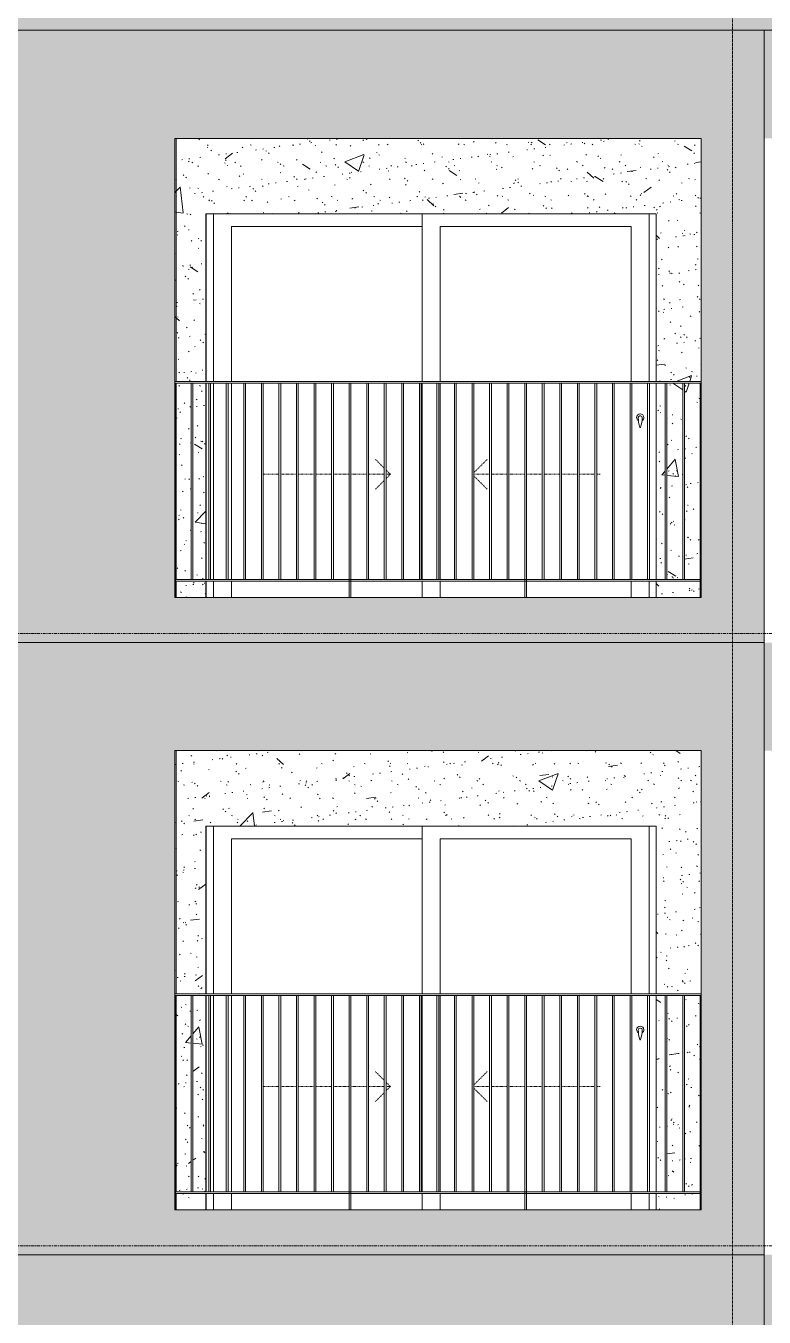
# Model space of a CAD drawing. Header units: millimetres. Extents: x 9199 to 175431, y -4466 to 35300.
# Drawn here: x 115476 to 119576, y 22203 to 29375 of the extents above; entities that cross this region are included whole.
import ezdxf

# ---------------------------------------------------------------- set-up
doc = ezdxf.new("R2010")
doc.units = ezdxf.units.MM
for name, pattern in [('Centre', [31.75, 6.35, -4.7625, 15.875, -4.7625]), ('Dash', [6, 3, -3]), ('Grid Line', [22.225, 12.7, -3.175, 3.175, -3.175])]:
    doc.linetypes.add(name, pattern=pattern)
for name, color, linetype, lineweight in [('0-2', 250, 'Continuous', 5), ('A-DOOR', 31, 'Continuous', 9), ('A-DOOR-FRAM', 31, 'Continuous', 9), ('A-DOOR-HDLN', 31, 'Dash', 18), ('A-FLOR-HRAL', 11, 'Continuous', 9), ('A-FLOR-LEVL-2', 51, 'Centre', 9), ('A-WALL', 113, 'Continuous', 9), ('A-WALL-PATT-1', 9, 'Continuous', 9), ('A-WALL-PATT-2', 111, 'Continuous', 5), ('I-WALL', 2, 'Continuous', 9), ('I-WALL-1', 7, 'Continuous', 9), ('S-GRID-1', 1, 'Grid Line', 9)]:
    doc.layers.add(name, color=color, linetype=linetype, lineweight=lineweight)
pattern_1 = [(50, (-51555.6, 1200), (1093.104, -95.634), [114.3, -1257.3]), (355, (-51555.6, 1200), (-211.457, 1146.34), [91.44, -1005.84]), (100.451, (-51464.5, 1192), (881.656, 1050.7), [97.14, -1068.54]), (46.184, (-51555.6, 1504.8), (1626.475, -252.257), [171.45, -1885.95]), (96.636, (-51420, 1483.8), (1424.416, 1484.565), [145.71, -1602.81]), (351.184, (-51555.6, 1504.8), (1424.43, 1484.55), [137.16, -1508.76]), (21, (-51403.2, 1428.6), (909.686, -613.59), [114.3, -1257.3]), (326, (-51403.2, 1428.6), (370.812, 1105.13), [91.44, -1005.84]), (71.451, (-51327.4, 1377.5), (1280.503, 491.528), [97.14, -1068.54]), (37.5, (-51555.58, 1200), (18.5313, 507.3303), [50.292, -943.356, 50.292, -970.788, -1009.65]), (37.5, (-51555.58, 1200), (18.5313, 507.3303), [-2014.728, 50.292, -959.358]), (7.5, (-51555.6, 1200), (400.918, 601.084), [50.292, -531.876, 50.292, -920.496, -384.81]), (7.5, (-51555.6, 1200), (400.918, 601.084), [-1552.956, 50.292, -334.518]), (327.5, (-51895.43, 1200), (813.545, -34.3737), [50.292, -330.708, 50.292, -1138.428, -1577.34]), (327.5, (-51895.43, 1200), (813.545, -34.3737), [-1569.72, 50.292, -1527.048]), (317.5, (-52047.8, 1200), (888.775, 152.56), [50.292, -445.008, 50.292, -739.14, -1120.14]), (317.5, (-52047.8, 1200), (888.775, 152.56), [-1284.732, 50.292, -1069.848])]
pattern_2 = [(37.5, (-51555.58, 1200), (-4.79953, 146.8239), [5.029, -110.795, 5.029, -124.511, -123.825]), (37.5, (-51555.58, 1200), (-4.79953, 146.8239), [-245.364, 5.029, -118.796]), (7.5, (-51555.58, 1200), (134.8574, 215.0472), [5.029, -57.455, 5.029, -99.365, -40.005]), (7.5, (-51555.58, 1200), (134.8574, 215.0472), [-166.878, 5.029, -34.976]), (327.5, (-51649.3, 1200), (237.29776, 0.4316), [5.029, -33.071, 5.029, -132.131, -179.07]), (327.5, (-51649.3, 1200), (237.29776, 0.4316), [-175.26, 5.029, -174.041]), (317.5, (-51649.3, 1200), (229.067, 66.8792), [5.029, -14.021, 5.029, -84.887, -102.87]), (317.5, (-51649.3, 1200), (229.067, 66.8792), [-108.966, 5.029, -97.841])]

# ---------------------------------------------------------------- blocks, each defined once
blk = doc.blocks.new('NCV_TKTC_TANG 6 - 8_rvt-4-TKCS_MẶT ĐỨNG HƯỚNG TÂY')
at = {"layer": 'A-WALL-PATT-1'}
h = blk.add_hatch(dxfattribs=at)
h.set_pattern_fill('FP_19', color=256, style=0, pattern_type=2)
h.set_pattern_definition(pattern_1)
h.paths.add_polyline_path([(-64826.9, 22800), (-64827.4, 22890), (-64831.3, 22890), (-64831.3, 22800), (-64827.1, 22800)])
h.paths.add_polyline_path([(-64831.3, 22900), (-64826.9, 22900), (-64826.9, 23990), (-64831.3, 23990), (-64831.3, 23156.3)])
h.paths.add_polyline_path([(-64826.9, 24000), (-64826.9, 25350), (-64835.3, 25350), (-64835.3, 24000), (-64831.1, 24000)])
h = blk.add_hatch(dxfattribs=at)
h.set_pattern_fill('FP_20', color=256, style=0, pattern_type=2)
h.set_pattern_definition(pattern_2)
h.paths.add_polyline_path([(-64826.9, 22800), (-64827.4, 22890), (-64831.3, 22890), (-64831.3, 22800), (-64827.1, 22800)])
h.paths.add_polyline_path([(-64831.3, 22900), (-64826.9, 22900), (-64826.9, 23990), (-64831.3, 23990), (-64831.3, 23156.3)])
h.paths.add_polyline_path([(-64826.9, 24000), (-64826.9, 25350), (-64835.3, 25350), (-64835.3, 24000), (-64831.1, 24000)])
h = blk.add_hatch(dxfattribs=at)
h.set_pattern_fill('FP_19', color=256, style=0, pattern_type=2)
h.set_pattern_definition(pattern_1)
h.paths.add_polyline_path([(-64816.1, 22800), (-64662.4, 22800), (-64662.4, 22890), (-64826.9, 22890), (-64826.9, 22800), (-64821.9, 22800)])
h.paths.add_polyline_path([(-62162.4, 22800), (-61916.9, 22800), (-61916.9, 22890), (-62162.4, 22890)])
h.paths.add_polyline_path([(-64733.9, 22900), (-64662.4, 22900), (-64662.4, 23990), (-64733.9, 23990), (-64733.9, 22926.8)])
h.paths.add_polyline_path([(-64826.9, 22900), (-64743.9, 22900), (-64743.9, 23990), (-64826.9, 23990), (-64826.9, 23156.3)])
h.paths.add_polyline_path([(-62162.4, 22900), (-62111.9, 22900), (-62111.9, 23990), (-62162.4, 23990), (-62162.4, 23156.3)])
h.paths.add_polyline_path([(-62014.4, 22900), (-62014.4, 23990), (-62101.9, 23990), (-62101.9, 22900)])
h.paths.add_polyline_path([(-62004.4, 22900), (-61916.9, 22900), (-61916.9, 23990), (-62004.4, 23990), (-62004.4, 23156.3)])
h.paths.add_polyline_path([(-61911.5, 23990), (-61911.5, 25350), (-64826.9, 25350), (-64826.9, 24000), (-64662.4, 24000), (-64662.4, 24930), (-62162.4, 24930), (-62162.4, 24000), (-61911.9, 24000), (-61911.9, 23990)])
h = blk.add_hatch(dxfattribs=at)
h.set_pattern_fill('FP_20', color=256, style=0, pattern_type=2)
h.set_pattern_definition(pattern_2)
h.paths.add_polyline_path([(-64816.1, 22800), (-64662.4, 22800), (-64662.4, 22890), (-64826.9, 22890), (-64826.9, 22800), (-64821.9, 22800)])
h.paths.add_polyline_path([(-62162.4, 22800), (-61916.9, 22800), (-61916.9, 22890), (-62162.4, 22890)])
h.paths.add_polyline_path([(-64733.9, 22900), (-64662.4, 22900), (-64662.4, 23990), (-64733.9, 23990), (-64733.9, 22926.8)])
h.paths.add_polyline_path([(-64826.9, 22900), (-64743.9, 22900), (-64743.9, 23990), (-64826.9, 23990), (-64826.9, 23156.3)])
h.paths.add_polyline_path([(-62162.4, 22900), (-62111.9, 22900), (-62111.9, 23990), (-62162.4, 23990), (-62162.4, 23156.3)])
h.paths.add_polyline_path([(-62014.4, 22900), (-62014.4, 23990), (-62101.9, 23990), (-62101.9, 22900)])
h.paths.add_polyline_path([(-62004.4, 22900), (-61916.9, 22900), (-61916.9, 23990), (-62004.4, 23990), (-62004.4, 23156.3)])
h.paths.add_polyline_path([(-61911.5, 23990), (-61911.5, 25350), (-64826.9, 25350), (-64826.9, 24000), (-64662.4, 24000), (-64662.4, 24930), (-62162.4, 24930), (-62162.4, 24000), (-61911.9, 24000), (-61911.9, 23990)])
at = {"layer": 'I-WALL-1'}
for p, q in [((-64826.9, 25350), (-64826.9, 24000)), ((-64662.4, 24000), (-64662.4, 24930)), ((-64662.4, 24930), (-62162.4, 24930)), ((-62162.4, 24930), (-62162.4, 24000)), ((-64826.9, 23990), (-64826.9, 22900)), ((-64662.4, 22900), (-64662.4, 23990)), ((-62162.4, 23990), (-62162.4, 22900)), ((-64826.9, 22890), (-64826.9, 22800)), ((-64662.4, 22800), (-64662.4, 22890)), ((-62162.4, 22890), (-62162.4, 22800))]:
    blk.add_line(p, q, dxfattribs=at)
blk = doc.blocks.new('NCV_TKTC_TANG 6 - 8_rvt-5-TKCS_MẶT ĐỨNG HƯỚNG TÂY')
at = {"layer": 'A-WALL-PATT-1'}
h = blk.add_hatch(dxfattribs=at)
h.set_pattern_fill('FP_19', color=256, style=0, pattern_type=2)
h.set_pattern_definition(pattern_1)
h.paths.add_polyline_path([(-64826.9, 26200), (-64827.4, 26290), (-64831.3, 26290), (-64831.3, 26200), (-64827.1, 26200)])
h.paths.add_polyline_path([(-64831.3, 26300), (-64826.9, 26300), (-64826.9, 27390), (-64831.3, 27390), (-64831.3, 26444.2)])
h.paths.add_polyline_path([(-64826.9, 27400), (-64826.9, 28750), (-64835.3, 28750), (-64835.3, 27400), (-64831.1, 27400)])
h = blk.add_hatch(dxfattribs=at)
h.set_pattern_fill('FP_20', color=256, style=0, pattern_type=2)
h.set_pattern_definition(pattern_2)
h.paths.add_polyline_path([(-64826.9, 26200), (-64827.4, 26290), (-64831.3, 26290), (-64831.3, 26200), (-64827.1, 26200)])
h.paths.add_polyline_path([(-64831.3, 26300), (-64826.9, 26300), (-64826.9, 27390), (-64831.3, 27390), (-64831.3, 26444.2)])
h.paths.add_polyline_path([(-64826.9, 27400), (-64826.9, 28750), (-64835.3, 28750), (-64835.3, 27400), (-64831.1, 27400)])
h = blk.add_hatch(dxfattribs=at)
h.set_pattern_fill('FP_19', color=256, style=0, pattern_type=2)
h.set_pattern_definition(pattern_1)
h.paths.add_polyline_path([(-61916.9, 26200), (-61916.9, 26290), (-62162.4, 26290), (-62162.4, 26200)])
h.paths.add_polyline_path([(-64662.4, 26200), (-64662.4, 26290), (-64826.9, 26290), (-64826.9, 26200), (-64816.1, 26200)])
h.paths.add_polyline_path([(-64808.9, 26300), (-64743.9, 26300), (-64743.9, 27390), (-64826.9, 27390), (-64826.9, 26300), (-64811.9, 26300)])
h.paths.add_polyline_path([(-62162.4, 26300), (-62111.9, 26300), (-62111.9, 27390), (-62162.4, 27390), (-62162.4, 26444.2)])
h.paths.add_polyline_path([(-64733.9, 26300), (-64662.4, 26300), (-64662.4, 27390), (-64733.9, 27390), (-64733.9, 26326.8)])
h.paths.add_polyline_path([(-62014.4, 26300), (-62014.4, 27390), (-62101.9, 27390), (-62101.9, 26300)])
h.paths.add_polyline_path([(-62004.4, 26300), (-61916.9, 26300), (-61916.9, 27390), (-62004.4, 27390), (-62004.4, 26444.2)])
h.paths.add_polyline_path([(-61911.9, 27390), (-61911.5, 27390), (-61911.5, 28750), (-64826.9, 28750), (-64826.9, 27400), (-64662.4, 27400), (-64662.4, 28330), (-62162.4, 28330), (-62162.4, 27400), (-61911.9, 27400)])
h = blk.add_hatch(dxfattribs=at)
h.set_pattern_fill('FP_20', color=256, style=0, pattern_type=2)
h.set_pattern_definition(pattern_2)
h.paths.add_polyline_path([(-61916.9, 26200), (-61916.9, 26290), (-62162.4, 26290), (-62162.4, 26200)])
h.paths.add_polyline_path([(-64662.4, 26200), (-64662.4, 26290), (-64826.9, 26290), (-64826.9, 26200), (-64816.1, 26200)])
h.paths.add_polyline_path([(-64808.9, 26300), (-64743.9, 26300), (-64743.9, 27390), (-64826.9, 27390), (-64826.9, 26300), (-64811.9, 26300)])
h.paths.add_polyline_path([(-62162.4, 26300), (-62111.9, 26300), (-62111.9, 27390), (-62162.4, 27390), (-62162.4, 26444.2)])
h.paths.add_polyline_path([(-64733.9, 26300), (-64662.4, 26300), (-64662.4, 27390), (-64733.9, 27390), (-64733.9, 26326.8)])
h.paths.add_polyline_path([(-62014.4, 26300), (-62014.4, 27390), (-62101.9, 27390), (-62101.9, 26300)])
h.paths.add_polyline_path([(-62004.4, 26300), (-61916.9, 26300), (-61916.9, 27390), (-62004.4, 27390), (-62004.4, 26444.2)])
h.paths.add_polyline_path([(-61911.9, 27390), (-61911.5, 27390), (-61911.5, 28750), (-64826.9, 28750), (-64826.9, 27400), (-64662.4, 27400), (-64662.4, 28330), (-62162.4, 28330), (-62162.4, 27400), (-61911.9, 27400)])
at = {"layer": 'I-WALL-1'}
for p, q in [((-64826.9, 28750), (-64826.9, 27400)), ((-64662.4, 27400), (-64662.4, 28330)), ((-64662.4, 28330), (-62162.4, 28330)), ((-62162.4, 28330), (-62162.4, 27400)), ((-64826.9, 27390), (-64826.9, 26300)), ((-64662.4, 26300), (-64662.4, 27390)), ((-62162.4, 27390), (-62162.4, 26300)), ((-64826.9, 26290), (-64826.9, 26200)), ((-64662.4, 26200), (-64662.4, 26290)), ((-62162.4, 26290), (-62162.4, 26200))]:
    blk.add_line(p, q, dxfattribs=at)
blk = doc.blocks.new('Railing - 10mm-1251313-TKCS_MẶT ĐỨNG HƯỚNG TÂY')
at = {"layer": 'A-FLOR-HRAL'}
for p, q in [((-70214.4, 2500), (-70214.4, 3590)), ((-70204.4, 2500), (-70204.4, 3590))]:
    blk.add_line(p, q, dxfattribs=at)
blk = doc.blocks.new('Railing - 50 x 10mm-V205-TKCS_MẶT ĐỨNG HƯỚNG TÂY')
at = {"layer": 'A-FLOR-HRAL'}
for p, q in [((-71091.4, 5800), (-71091.4, 6990)), ((-71081.4, 6990), (-71091.4, 6990)), ((-71081.4, 5800), (-71081.4, 6990))]:
    blk.add_line(p, q, dxfattribs=at)
blk = doc.blocks.new('Railing - 50 x 10mm-V231-TKCS_MẶT ĐỨNG HƯỚNG TÂY')
at = {"layer": 'A-FLOR-HRAL'}
for p in [(-61916.9, 16000), (-61911.5, 17190)]:
    blk.add_line(p, (-61916.9, 17190), dxfattribs=at)
blk = doc.blocks.new('Railing - 50 x 10mm-V208-TKCS_MẶT ĐỨNG HƯỚNG TÂY')
at = {"layer": 'A-FLOR-HRAL'}
for p, q in [((-64831.3, 6990), (-64835.3, 6990)), ((-64831.3, 5800), (-64831.3, 6990))]:
    blk.add_line(p, q, dxfattribs=at)
blk = doc.blocks.new('Railing - Railing-3825078-TKCS_MẶT ĐỨNG HƯỚNG TÂY')
at = {"layer": 'A-FLOR-HRAL'}
for p, q in [((-64835.3, 22900), (-61911.9, 22900)), ((-61911.9, 22890), (-64835.3, 22890)), ((-61911.9, 22900), (-61911.9, 22890))]:
    blk.add_line(p, q, dxfattribs=at)
for name, p in [('Railing - 50 x 10mm-V208-TKCS_MẶT ĐỨNG HƯỚNG TÂY', (0, 17000)), ('Railing - 10mm-1251313-TKCS_MẶT ĐỨNG HƯỚNG TÂY', (5470.5, 20400)), ('Railing - 10mm-1251313-TKCS_MẶT ĐỨNG HƯỚNG TÂY', (5568, 20400)), ('Railing - 10mm-1251313-TKCS_MẶT ĐỨNG HƯỚNG TÂY', (5665.5, 20400)), ('Railing - 10mm-1251313-TKCS_MẶT ĐỨNG HƯỚNG TÂY', (5763, 20400)), ('Railing - 10mm-1251313-TKCS_MẶT ĐỨNG HƯỚNG TÂY', (5860.4, 20400)), ('Railing - 10mm-1251313-TKCS_MẶT ĐỨNG HƯỚNG TÂY', (5957.9, 20400)), ('Railing - 10mm-1251313-TKCS_MẶT ĐỨNG HƯỚNG TÂY', (6055.4, 20400)), ('Railing - 10mm-1251313-TKCS_MẶT ĐỨNG HƯỚNG TÂY', (6152.9, 20400)), ('Railing - 10mm-1251313-TKCS_MẶT ĐỨNG HƯỚNG TÂY', (6250.4, 20400)), ('Railing - 50 x 10mm-V205-TKCS_MẶT ĐỨNG HƯỚNG TÂY', (7224.9, 17000)), ('Railing - 10mm-1251313-TKCS_MẶT ĐỨNG HƯỚNG TÂY', (6445.3, 20400)), ('Railing - 10mm-1251313-TKCS_MẶT ĐỨNG HƯỚNG TÂY', (6542.8, 20400)), ('Railing - 10mm-1251313-TKCS_MẶT ĐỨNG HƯỚNG TÂY', (6640.3, 20400)), ('Railing - 10mm-1251313-TKCS_MẶT ĐỨNG HƯỚNG TÂY', (6737.8, 20400)), ('Railing - 10mm-1251313-TKCS_MẶT ĐỨNG HƯỚNG TÂY', (6835.2, 20400)), ('Railing - 10mm-1251313-TKCS_MẶT ĐỨNG HƯỚNG TÂY', (6932.7, 20400)), ('Railing - 10mm-1251313-TKCS_MẶT ĐỨNG HƯỚNG TÂY', (7030.2, 20400)), ('Railing - 10mm-1251313-TKCS_MẶT ĐỨNG HƯỚNG TÂY', (7127.7, 20400)), ('Railing - 10mm-1251313-TKCS_MẶT ĐỨNG HƯỚNG TÂY', (7225.2, 20400)), ('Railing - 50 x 10mm-V205-TKCS_MẶT ĐỨNG HƯỚNG TÂY', (8199.7, 17000)), ('Railing - 10mm-1251313-TKCS_MẶT ĐỨNG HƯỚNG TÂY', (7420.1, 20400)), ('Railing - 10mm-1251313-TKCS_MẶT ĐỨNG HƯỚNG TÂY', (7517.6, 20400)), ('Railing - 10mm-1251313-TKCS_MẶT ĐỨNG HƯỚNG TÂY', (7615.1, 20400)), ('Railing - 10mm-1251313-TKCS_MẶT ĐỨNG HƯỚNG TÂY', (7712.6, 20400)), ('Railing - 10mm-1251313-TKCS_MẶT ĐỨNG HƯỚNG TÂY', (7810, 20400)), ('Railing - 10mm-1251313-TKCS_MẶT ĐỨNG HƯỚNG TÂY', (7907.5, 20400)), ('Railing - 10mm-1251313-TKCS_MẶT ĐỨNG HƯỚNG TÂY', (8005, 20400)), ('Railing - 10mm-1251313-TKCS_MẶT ĐỨNG HƯỚNG TÂY', (8102.5, 20400)), ('Railing - 10mm-1251313-TKCS_MẶT ĐỨNG HƯỚNG TÂY', (8200, 20400)), ('Railing - 50 x 10mm-V231-TKCS_MẶT ĐỨNG HƯỚNG TÂY', (0, 6800))]:
    blk.add_blockref(name, p)
blk = doc.blocks.new('Top Rail Type - Top Rail_Internal_-3825081-TKCS_MẶT ĐỨNG HƯỚNG TÂY')
at = {"layer": 'A-FLOR-HRAL'}
for p, q in [((-61911.9, 24000), (-64835.3, 24000)), ((-61911.9, 23990), (-64835.3, 23990)), ((-61911.9, 24000), (-61911.9, 23990))]:
    blk.add_line(p, q, dxfattribs=at)
blk = doc.blocks.new('DEG_02-DEG_03 - DEG_02-2500x2400mm-CỬA ĐI 02 CÁNH TRƯỢT-V220-TKCS_MẶT ĐỨNG HƯỚNG TÂY')
at = {"layer": 'A-DOOR'}
for p, q in [((-64520.3, 11260), (-64520.3, 10400)), ((-64520.3, 11260), (-63460.3, 11260)), ((-63460.3, 10400), (-63460.3, 11330)), ((-63360.3, 11260), (-63360.3, 10400)), ((-63360.3, 11260), (-62300.3, 11260)), ((-62300.3, 10400), (-62300.3, 11260)), ((-62200.3, 11330), (-62200.3, 10400)), ((-64520.3, 10390), (-64520.3, 9300)), ((-63460.3, 9300), (-63460.3, 10390)), ((-63360.3, 10390), (-63360.3, 9300)), ((-64520.3, 9290), (-64520.3, 9200)), ((-63460.3, 9200), (-63460.3, 9290)), ((-63360.3, 9290), (-63360.3, 9200)), ((-62300.3, 9200), (-62300.3, 9290)), ((-62200.3, 9290), (-62200.3, 9200))]:
    blk.add_line(p, q, dxfattribs=at)
at = {"layer": 'A-DOOR', "flags": 128}
blk.add_lwpolyline([(-62248.8, 10208.7), (-62248.8, 10208.7), (-62248.8, 10208.7), (-62248.8, 10208.7), (-62248.8, 10208.7), (-62248.9, 10208.7), (-62248.9, 10208.7), (-62248.9, 10208.7), (-62248.9, 10208.7), (-62248.9, 10208.7), (-62249, 10208.7), (-62249, 10208.7), (-62249, 10208.7), (-62249, 10208.7), (-62249.1, 10208.7), (-62249.1, 10208.7), (-62249.1, 10208.7), (-62249.2, 10208.7), (-62249.2, 10208.7), (-62249.3, 10208.7), (-62249.3, 10208.7), (-62249.4, 10208.7), (-62249.4, 10208.7), (-62249.5, 10208.7), (-62249.5, 10208.7), (-62249.6, 10208.7), (-62249.6, 10208.7), (-62249.7, 10208.7), (-62249.7, 10208.7), (-62249.8, 10208.7), (-62249.8, 10208.7), (-62249.9, 10208.7), (-62249.9, 10208.7), (-62250, 10208.7), (-62250.1, 10208.7), (-62250.1, 10208.7), (-62250.2, 10208.7), (-62250.2, 10208.7), (-62250.3, 10208.7), (-62250.4, 10208.7), (-62250.4, 10208.7), (-62250.5, 10208.7), (-62250.5, 10208.7), (-62250.6, 10208.7), (-62250.7, 10208.7), (-62250.7, 10208.7), (-62250.8, 10208.7), (-62250.8, 10208.7), (-62250.9, 10208.7), (-62250.9, 10208.7), (-62251, 10208.7), (-62251, 10208.7), (-62251.1, 10208.7), (-62251.1, 10208.7), (-62251.2, 10208.7), (-62251.2, 10208.7), (-62251.3, 10208.7), (-62251.3, 10208.7), (-62251.4, 10208.7), (-62251.4, 10208.7), (-62251.5, 10208.7), (-62251.5, 10208.7), (-62251.5, 10208.7), (-62251.6, 10208.7), (-62251.6, 10208.7), (-62251.6, 10208.7), (-62251.7, 10208.7), (-62251.7, 10208.7), (-62251.7, 10208.7), (-62251.7, 10208.7), (-62251.7, 10208.7), (-62251.8, 10208.7), (-62251.8, 10208.7), (-62251.8, 10208.7), (-62251.8, 10208.7), (-62251.8, 10208.7), (-62251.8, 10208.7)], dxfattribs=at)
at = {"layer": 'A-DOOR'}
for centre, radius, start, end in [((-62250.3, 10200), 20, 0, 180), ((-62250.3, 10200), 20, 180, 240), ((-62251.8, 10199.2), 9.45, 90, 180), ((-62096.5, 10199.2), 164.8, 180, 199.13397), ((-62248.8, 10199.2), 9.45, 0, 90), ((-62404.1, 10199.2), 164.8, 340.86603, 0), ((-62250.3, 10200), 20, 300, 0), ((-62249.9, 10146), 2.34, 199.13397, 261.03098), ((-62250.7, 10146), 2.34, 278.96902, 340.86603)]:
    blk.add_arc(centre, radius, start, end, dxfattribs=at)
at = {"layer": 'A-DOOR-FRAM'}
for p, q in [((-64660.3, 11330), (-64660.3, 10400)), ((-64620.3, 10400), (-64620.3, 11330)), ((-62200.3, 10400), (-62200.3, 11330)), ((-64660.3, 10390), (-64660.3, 9300)), ((-64620.3, 9300), (-64620.3, 10390)), ((-64660.3, 9290), (-64660.3, 9200)), ((-64620.3, 9200), (-64620.3, 9290)), ((-62200.3, 9200), (-62200.3, 9290))]:
    blk.add_line(p, q, dxfattribs=at)
at = {"layer": 'A-DOOR-HDLN'}
for p, q in [((-63671.6, 9918.2), (-63722.4, 9969.1)), ((-63174.2, 9893.1), (-63098.2, 9969.1)), ((-63637.6, 9884.2), (-63661.6, 9908.2)), ((-64343.9, 9884.2), (-64256.5, 9884.2)), ((-64246.5, 9884.2), (-64159, 9884.2)), ((-64149, 9884.2), (-64061.5, 9884.2)), ((-64051.5, 9884.2), (-63964, 9884.2)), ((-63954, 9884.2), (-63866.5, 9884.2)), ((-63856.5, 9884.2), (-63769.1, 9884.2)), ((-63759.1, 9884.2), (-63671.6, 9884.2)), ((-63671.6, 9850.2), (-63722.4, 9799.4)), ((-63637.6, 9884.2), (-63661.6, 9860.2)), ((-63661.6, 9884.2), (-63637.6, 9884.2)), ((-63086.7, 9884.2), (-63174.2, 9884.2)), ((-63174.2, 9875.3), (-63098.2, 9799.4)), ((-62989.2, 9884.2), (-63076.7, 9884.2)), ((-62891.7, 9884.2), (-62979.2, 9884.2)), ((-62794.3, 9884.2), (-62881.7, 9884.2)), ((-62696.8, 9884.2), (-62784.3, 9884.2)), ((-62599.3, 9884.2), (-62686.8, 9884.2)), ((-62501.8, 9884.2), (-62589.3, 9884.2)), ((-62473.1, 9884.2), (-62491.8, 9884.2))]:
    blk.add_line(p, q, dxfattribs=at)
blk = doc.blocks.new('Railing - Railing-3828327-TKCS_MẶT ĐỨNG HƯỚNG TÂY')
at = {"layer": 'A-FLOR-HRAL'}
for p, q in [((-64835.3, 26300), (-61911.9, 26300)), ((-61911.9, 26290), (-64835.3, 26290)), ((-61911.9, 26300), (-61911.9, 26290))]:
    blk.add_line(p, q, dxfattribs=at)
for name, p in [('Railing - 50 x 10mm-V208-TKCS_MẶT ĐỨNG HƯỚNG TÂY', (0, 20400)), ('Railing - 10mm-1251313-TKCS_MẶT ĐỨNG HƯỚNG TÂY', (5470.5, 23800)), ('Railing - 10mm-1251313-TKCS_MẶT ĐỨNG HƯỚNG TÂY', (5568, 23800)), ('Railing - 10mm-1251313-TKCS_MẶT ĐỨNG HƯỚNG TÂY', (5665.5, 23800)), ('Railing - 10mm-1251313-TKCS_MẶT ĐỨNG HƯỚNG TÂY', (5763, 23800)), ('Railing - 10mm-1251313-TKCS_MẶT ĐỨNG HƯỚNG TÂY', (5860.4, 23800)), ('Railing - 10mm-1251313-TKCS_MẶT ĐỨNG HƯỚNG TÂY', (5957.9, 23800)), ('Railing - 10mm-1251313-TKCS_MẶT ĐỨNG HƯỚNG TÂY', (6055.4, 23800)), ('Railing - 10mm-1251313-TKCS_MẶT ĐỨNG HƯỚNG TÂY', (6152.9, 23800)), ('Railing - 10mm-1251313-TKCS_MẶT ĐỨNG HƯỚNG TÂY', (6250.4, 23800)), ('Railing - 50 x 10mm-V205-TKCS_MẶT ĐỨNG HƯỚNG TÂY', (7224.9, 20400)), ('Railing - 10mm-1251313-TKCS_MẶT ĐỨNG HƯỚNG TÂY', (6445.3, 23800)), ('Railing - 10mm-1251313-TKCS_MẶT ĐỨNG HƯỚNG TÂY', (6542.8, 23800)), ('Railing - 10mm-1251313-TKCS_MẶT ĐỨNG HƯỚNG TÂY', (6640.3, 23800)), ('Railing - 10mm-1251313-TKCS_MẶT ĐỨNG HƯỚNG TÂY', (6737.8, 23800)), ('Railing - 10mm-1251313-TKCS_MẶT ĐỨNG HƯỚNG TÂY', (6835.2, 23800)), ('Railing - 10mm-1251313-TKCS_MẶT ĐỨNG HƯỚNG TÂY', (6932.7, 23800)), ('Railing - 10mm-1251313-TKCS_MẶT ĐỨNG HƯỚNG TÂY', (7030.2, 23800)), ('Railing - 10mm-1251313-TKCS_MẶT ĐỨNG HƯỚNG TÂY', (7127.7, 23800)), ('Railing - 10mm-1251313-TKCS_MẶT ĐỨNG HƯỚNG TÂY', (7225.2, 23800)), ('Railing - 50 x 10mm-V205-TKCS_MẶT ĐỨNG HƯỚNG TÂY', (8199.7, 20400)), ('Railing - 10mm-1251313-TKCS_MẶT ĐỨNG HƯỚNG TÂY', (7420.1, 23800)), ('Railing - 10mm-1251313-TKCS_MẶT ĐỨNG HƯỚNG TÂY', (7517.6, 23800)), ('Railing - 10mm-1251313-TKCS_MẶT ĐỨNG HƯỚNG TÂY', (7615.1, 23800)), ('Railing - 10mm-1251313-TKCS_MẶT ĐỨNG HƯỚNG TÂY', (7712.6, 23800)), ('Railing - 10mm-1251313-TKCS_MẶT ĐỨNG HƯỚNG TÂY', (7810, 23800)), ('Railing - 10mm-1251313-TKCS_MẶT ĐỨNG HƯỚNG TÂY', (7907.5, 23800)), ('Railing - 10mm-1251313-TKCS_MẶT ĐỨNG HƯỚNG TÂY', (8005, 23800)), ('Railing - 10mm-1251313-TKCS_MẶT ĐỨNG HƯỚNG TÂY', (8102.5, 23800)), ('Railing - 10mm-1251313-TKCS_MẶT ĐỨNG HƯỚNG TÂY', (8200, 23800)), ('Railing - 50 x 10mm-V231-TKCS_MẶT ĐỨNG HƯỚNG TÂY', (0, 10200))]:
    blk.add_blockref(name, p)
blk = doc.blocks.new('Top Rail Type - Top Rail_Internal_-3828330-TKCS_MẶT ĐỨNG HƯỚNG TÂY')
at = {"layer": 'A-FLOR-HRAL'}
for p, q in [((-61911.9, 27400), (-64835.3, 27400)), ((-61911.9, 27400), (-61911.9, 27390)), ((-61911.9, 27390), (-64835.3, 27390))]:
    blk.add_line(p, q, dxfattribs=at)

msp = doc.modelspace()

# ---------------------------------------------------------------- hatches: boundary and pattern name
at = {"layer": 'A-WALL-PATT-2'}
for points in [[(134239.9, 29350), (163901.2, 29350), (163901.2, 30750), (102901.2, 30750), (102901.2, 29350), (132123.6, 29350)], [(121201.2, 28750), (121201.2, 29350), (119576.2, 29350), (119576.2, 28750)], [(119576.2, 25350), (121201.2, 25350), (121201.2, 25950), (119576.2, 25950)], [(119576.2, 21950), (121201.2, 21950), (121201.2, 22550), (119576.2, 22550), (119576.2, 22060.3)]]:
    msp.add_hatch(color=256, dxfattribs=at).paths.add_polyline_path(points)
h = msp.add_hatch(color=256, dxfattribs=at)
h.paths.add_polyline_path([(115192.8, 25950), (116102.9, 25950), (116102.9, 29350), (113001.2, 29350), (113001.2, 25950), (115102.9, 25950)])
h.paths.add_polyline_path([(113702.9, 27000), (113702.9, 28400), (115102.9, 28400), (115102.9, 27000), (113743.8, 27000)])
h = msp.add_hatch(color=256, dxfattribs=at)
h.paths.add_polyline_path([(116102.9, 25950), (119576.2, 25950), (119576.2, 29350), (116102.9, 29350), (116102.9, 26444.2)])
h.paths.add_polyline_path([(118367.3, 26200), (116302.9, 26200), (116302.9, 28750), (119226.7, 28750), (119226.7, 26200)])
h = msp.add_hatch(color=256, dxfattribs=at)
h.paths.add_polyline_path([(115192.8, 22550), (116102.9, 22550), (116102.9, 25950), (113001.2, 25950), (113001.2, 22550), (113076.4, 22550)])
h.paths.add_polyline_path([(115061.9, 23600), (113702.9, 23600), (113702.9, 25000), (115102.9, 25000), (115102.9, 23600)])
h = msp.add_hatch(color=256, dxfattribs=at)
h.paths.add_polyline_path([(116102.9, 22550), (119576.2, 22550), (119576.2, 25950), (116102.9, 25950), (116102.9, 23156.3)])
h.paths.add_polyline_path([(118367.3, 22800), (116302.9, 22800), (116302.9, 25350), (119226.7, 25350), (119226.7, 22800)])
h = msp.add_hatch(color=256, dxfattribs=at)
h.paths.add_polyline_path([(113001.2, 19150), (116102.9, 19150), (116102.9, 22550), (113001.2, 22550), (113001.2, 19868.3)])
h.paths.add_polyline_path([(115061.9, 20200), (113702.9, 20200), (113702.9, 21600), (115102.9, 21600), (115102.9, 20200)])
h = msp.add_hatch(color=256, dxfattribs=at)
h.paths.add_polyline_path([(116102.9, 19150), (119576.2, 19150), (119576.2, 22550), (116102.9, 22550), (116102.9, 19868.3)])
h.paths.add_polyline_path([(116302.9, 19400), (116302.9, 21950), (119226.7, 21950), (119226.7, 19400), (117309.1, 19400)])

# ---------------------------------------------------------------- linework, layer by layer
at = {"layer": 'A-FLOR-LEVL-2'}
for p, q in [((96540.4, 26000), (171939.1, 26000)), ((96540.4, 22600), (171939.1, 22600))]:
    msp.add_line(p, q, dxfattribs=at)
at = {"layer": 'A-WALL'}
for p, q in [((119576.2, 29350), (113001.2, 29350)), ((119576.2, 22550), (119576.2, 29350)), ((116302.9, 28750), (119226.7, 28750)), ((116302.9, 26200), (116302.9, 28750)), ((119226.7, 28750), (119226.7, 26200)), ((119226.7, 26200), (116302.9, 26200)), ((119576.2, 25950), (113001.2, 25950)), ((113001.2, 25950), (119576.2, 25950)), ((116302.9, 25350), (119226.7, 25350)), ((116302.9, 22800), (116302.9, 25350)), ((119226.7, 25350), (119226.7, 22800)), ((119226.7, 22800), (116302.9, 22800)), ((119576.2, 22550), (113001.2, 22550)), ((113001.2, 22550), (119576.2, 22550)), ((119576.2, 2200), (119576.2, 22550))]:
    msp.add_line(p, q, dxfattribs=at)
at = {"layer": 'I-WALL'}
msp.add_line((102491.2, 29350), (163911.2, 29350), dxfattribs=at)
at = {"layer": 'S-GRID-1'}
msp.add_line((119401.2, 634.2), (119401.2, 30542.5), dxfattribs=at)

# ---------------------------------------------------------------- block references
at = {"layer": '0-2'}
for name in ['NCV_TKTC_TANG 6 - 8_rvt-5-TKCS_MẶT ĐỨNG HƯỚNG TÂY', 'NCV_TKTC_TANG 6 - 8_rvt-4-TKCS_MẶT ĐỨNG HƯỚNG TÂY']:
    msp.add_blockref(name, (181138.2, 0), dxfattribs=at)
at = {"layer": 'A-DOOR'}
for p in [(181138.2, 17000), (181138.2, 13600)]:
    msp.add_blockref('DEG_02-DEG_03 - DEG_02-2500x2400mm-CỬA ĐI 02 CÁNH TRƯỢT-V220-TKCS_MẶT ĐỨNG HƯỚNG TÂY', p, dxfattribs=at)
at = {"layer": 'A-FLOR-HRAL'}
for name in ['Top Rail Type - Top Rail_Internal_-3828330-TKCS_MẶT ĐỨNG HƯỚNG TÂY', 'Railing - Railing-3828327-TKCS_MẶT ĐỨNG HƯỚNG TÂY', 'Top Rail Type - Top Rail_Internal_-3825081-TKCS_MẶT ĐỨNG HƯỚNG TÂY', 'Railing - Railing-3825078-TKCS_MẶT ĐỨNG HƯỚNG TÂY']:
    msp.add_blockref(name, (181138.2, 0), dxfattribs=at)

doc.saveas('drawing.dxf')
